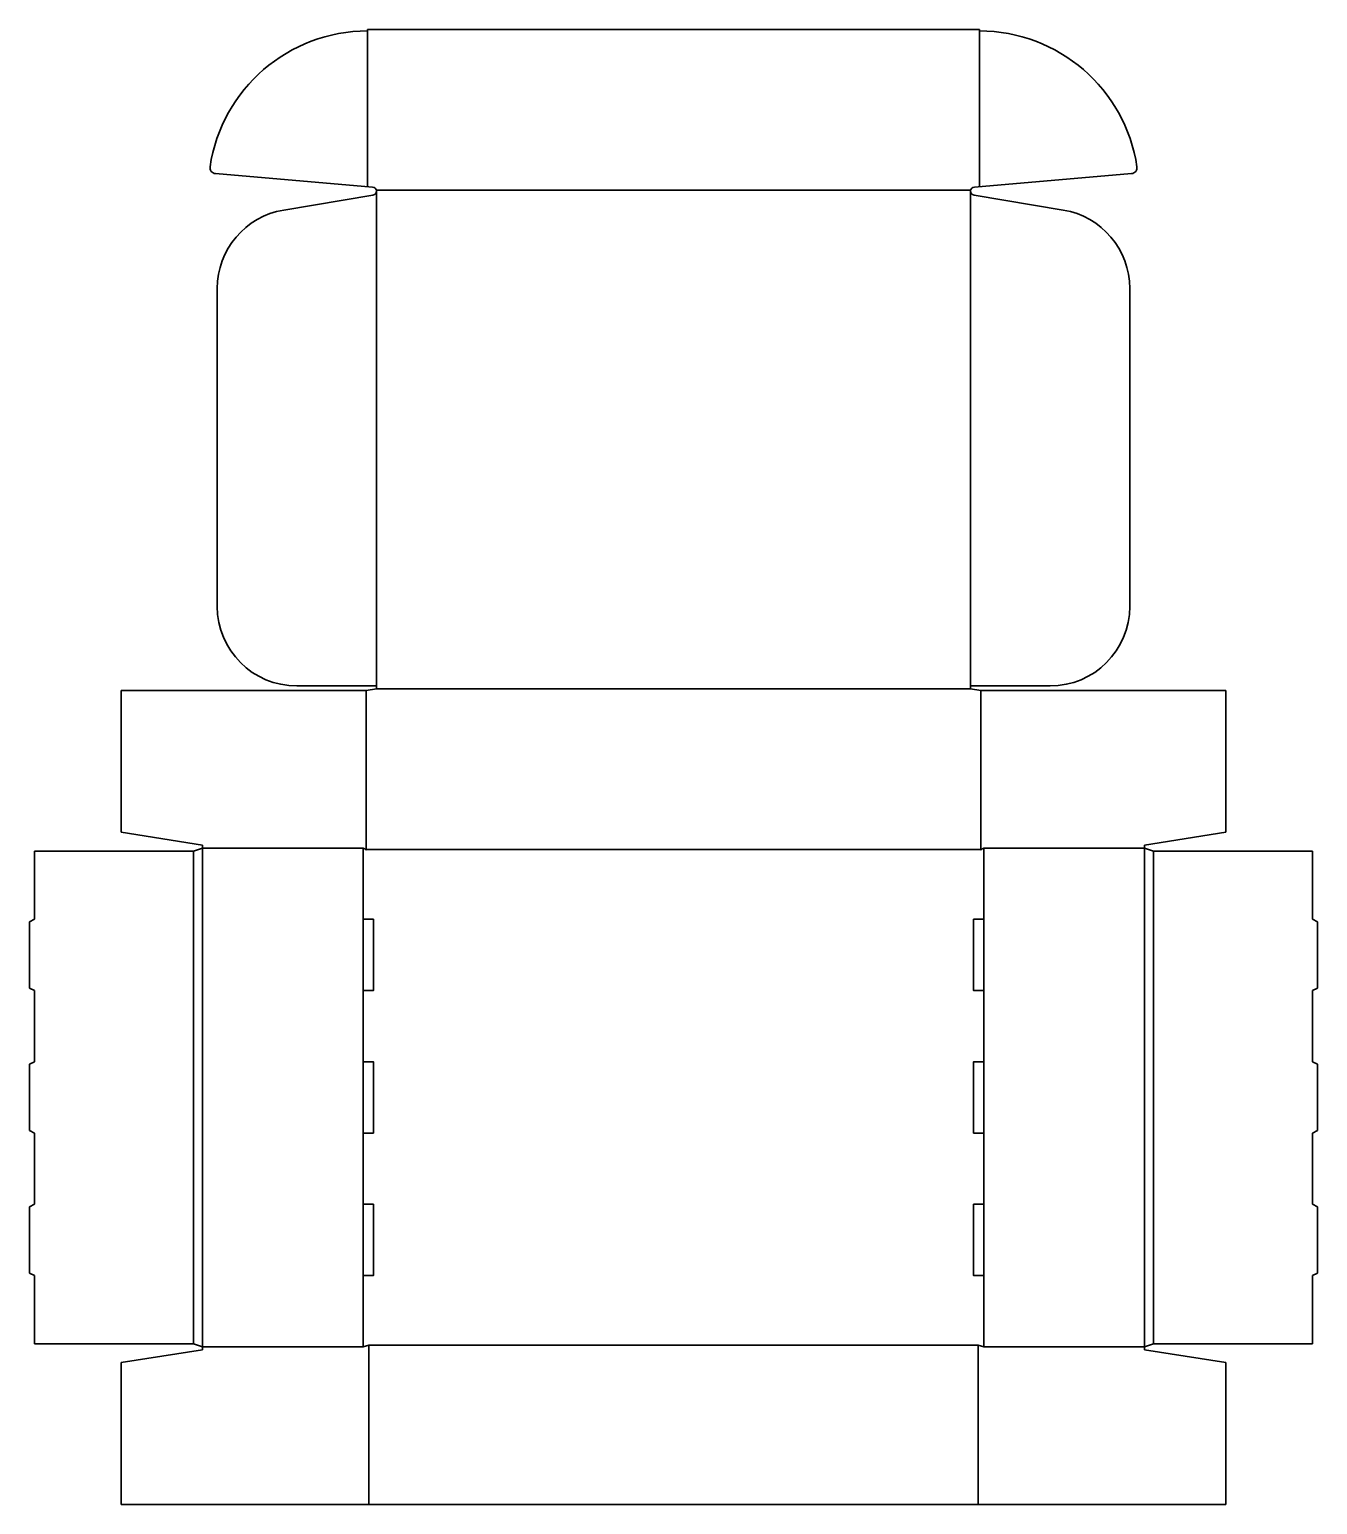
# Model space of a CAD drawing. Header units: centimetres. Extents: x -169 to 484, y -80 to 668.
import ezdxf

# ---------------------------------------------------------------- set-up
doc = ezdxf.new("R2010")
doc.units = ezdxf.units.CM
doc.linetypes.add('Solid', pattern=[0])
doc.layers.add('cuttingLine', color=1, linetype='Solid', lineweight=35)
doc.layers.add('foldingLine', color=1, linetype='Solid', lineweight=35)

msp = doc.modelspace()

# ---------------------------------------------------------------- linework, layer by layer
at = {"layer": 'cuttingLine', "color": 5, "linetype": 'Solid', "lineweight": 35}
for p, q in [((2.25, 668.25), (312.75, 668.25)), ((2.25, 668.25), (2.25, 667.5)), ((312.75, 668.25), (312.75, 667.5)), ((-74.91467, 595.1646), (4.84, 588.34913)), ((389.91467, 595.1646), (310.16, 588.34913)), ((-40.25519, 576.6748), (5.00508, 584.20951)), ((355.25519, 576.6748), (309.99492, 584.20951)), ((-74, 536.84791), (-74, 375.625)), ((389, 536.84791), (389, 375.625)), ((-122.75, 261.03336), (-122.75, 333)), ((-122.75, 333), (1.5, 333)), ((6.75, 335.25), (-33.625, 335.25)), ((6.75, 333.75), (1.5, 333)), ((6.75, 333.75), (6.75, 335.25)), ((308.25, 335.25), (348.625, 335.25)), ((308.25, 333.75), (308.25, 335.25)), ((308.25, 333.75), (313.5, 333)), ((437.75, 333), (313.5, 333)), ((437.75, 261.03336), (437.75, 333)), ((-81.5, 254.5), (-122.75, 261.03336)), ((-81.5, 253), (-81.5, 254.5)), ((396.5, 254.5), (437.75, 261.03336)), ((396.5, 253), (396.5, 254.5)), ((-166.75, 216.85714), (-166.75, 251.5)), ((-86, 251.5), (-166.75, 251.5)), ((-81.5, 253), (-86, 251.5)), ((0, 253), (-81.5, 253)), ((0, 253), (1.5, 252.25)), ((313.5, 252.25), (315, 253)), ((315, 253), (396.5, 253)), ((396.5, 253), (401, 251.5)), ((401, 251.5), (481.75, 251.5)), ((481.75, 216.85714), (481.75, 251.5)), ((-169.25, 215.60714), (-166.75, 216.85714)), ((-169.25, 181.96429), (-169.25, 215.60714)), ((484.25, 215.60714), (481.75, 216.85714)), ((484.25, 181.96429), (484.25, 215.60714)), ((-166.75, 180.71429), (-169.25, 181.96429)), ((-166.75, 144.57143), (-166.75, 180.71429)), ((481.75, 180.71429), (484.25, 181.96429)), ((481.75, 144.57143), (481.75, 180.71429)), ((-169.25, 143.32143), (-166.75, 144.57143)), ((-169.25, 109.67857), (-169.25, 143.32143)), ((484.25, 143.32143), (481.75, 144.57143)), ((484.25, 109.67857), (484.25, 143.32143)), ((-166.75, 108.42857), (-169.25, 109.67857)), ((-166.75, 72.28571), (-166.75, 108.42857)), ((481.75, 108.42857), (484.25, 109.67857)), ((481.75, 72.28571), (481.75, 108.42857)), ((-169.25, 71.03571), (-166.75, 72.28571)), ((-169.25, 37.39286), (-169.25, 71.03571)), ((484.25, 71.03571), (481.75, 72.28571)), ((484.25, 37.39286), (484.25, 71.03571)), ((-166.75, 36.14286), (-169.25, 37.39286)), ((-166.75, 1.5), (-166.75, 36.14286)), ((481.75, 36.14286), (484.25, 37.39286)), ((481.75, 1.5), (481.75, 36.14286)), ((-86, 1.5), (-166.75, 1.5)), ((-81.5, 0), (-86, 1.5)), ((0, 0), (-81.5, 0)), ((-81.5, 0), (-81.5, -1.5)), ((0, 0), (3, 0.75)), ((315, 0), (312, 0.75)), ((315, 0), (396.5, 0)), ((396.5, 0), (401, 1.5)), ((396.5, 0), (396.5, -1.5)), ((401, 1.5), (481.75, 1.5)), ((-81.5, -1.5), (-122.75, -8.03336)), ((396.5, -1.5), (437.75, -8.03336)), ((-122.75, -8.03336), (-122.75, -80)), ((437.75, -8.03336), (437.75, -80)), ((-122.75, -80), (3, -80)), ((3, -80), (312, -80)), ((437.75, -80), (312, -80))]:
    msp.add_line(p, q, dxfattribs=at)
for points in [[(0, 180.71429), (0, 216.85714), (5.25, 216.85714), (5.25, 180.71429), (0, 180.71429)], [(315, 180.71429), (315, 216.85714), (309.75, 216.85714), (309.75, 180.71429), (315, 180.71429)], [(0, 108.42857), (0, 144.57143), (5.25, 144.57143), (5.25, 108.42857), (0, 108.42857)], [(315, 108.42857), (315, 144.57143), (309.75, 144.57143), (309.75, 108.42857), (315, 108.42857)], [(0, 36.14286), (0, 72.28571), (5.25, 72.28571), (5.25, 36.14286), (0, 36.14286)], [(315, 36.14286), (315, 72.28571), (309.75, 72.28571), (309.75, 36.14286), (315, 36.14286)]]:
    msp.add_lwpolyline(points, close=True, dxfattribs=at)
for centre, radius, start, end in [((2.25, 586.75), 80.75, 90, 171.56593), ((312.75, 586.75), 80.75, 8.43407, 90), ((-74.65916, 598.1537), 3, 171.56598, 265.1142), ((389.65916, 598.1537), 3, -85.1142, 8.43402), ((4.66224, 586.26894), 2.08777, -80.54846, 85.11551), ((310.33776, 586.26894), 2.08777, 94.88427, 260.54824), ((-33.625, 536.84791), 40.375, 99.45165, 180), ((348.625, 536.84791), 40.375, 0, 80.54835), ((-33.625, 375.625), 40.375, 180, 270), ((348.625, 375.625), 40.375, -90, 0)]:
    msp.add_arc(centre, radius, start, end, dxfattribs=at)
for p in [(1.5, 252.25), (313.5, 252.25)]:
    msp.add_point(p, dxfattribs=at)
at = {"layer": 'foldingLine', "color": 1, "linetype": 'Solid', "lineweight": 35}
for p, q in [((2.25, 667.5), (2.25, 588.57046)), ((312.75, 667.5), (312.75, 588.57046)), ((6.75, 335.25), (6.75, 586.75)), ((6.75, 586.75), (308.25, 586.75)), ((308.25, 586.75), (308.25, 335.25)), ((1.5, 252.25), (1.5, 333)), ((6.75, 333.75), (308.25, 333.75)), ((313.5, 252.25), (313.5, 333)), ((-86, 1.5), (-86, 251.5)), ((-81.5, 0), (-81.5, 253)), ((0, 216.85714), (0, 253)), ((1.5, 252.25), (313.5, 252.25)), ((315, 216.85714), (315, 253)), ((396.5, 0), (396.5, 253)), ((401, 1.5), (401, 251.5)), ((0, 144.57143), (0, 180.71429)), ((315, 144.57143), (315, 180.71429)), ((0, 72.28571), (0, 108.42857)), ((315, 72.28571), (315, 108.42857)), ((0, 0), (0, 36.14286)), ((0, 0), (0, 36.14286)), ((315, 0), (315, 36.14286)), ((315, 0), (315, 36.14286)), ((3, 0.75), (312, 0.75)), ((3, 0.75), (3, -80)), ((312, 0.75), (312, -80))]:
    msp.add_line(p, q, dxfattribs=at)

doc.saveas('drawing.dxf')
